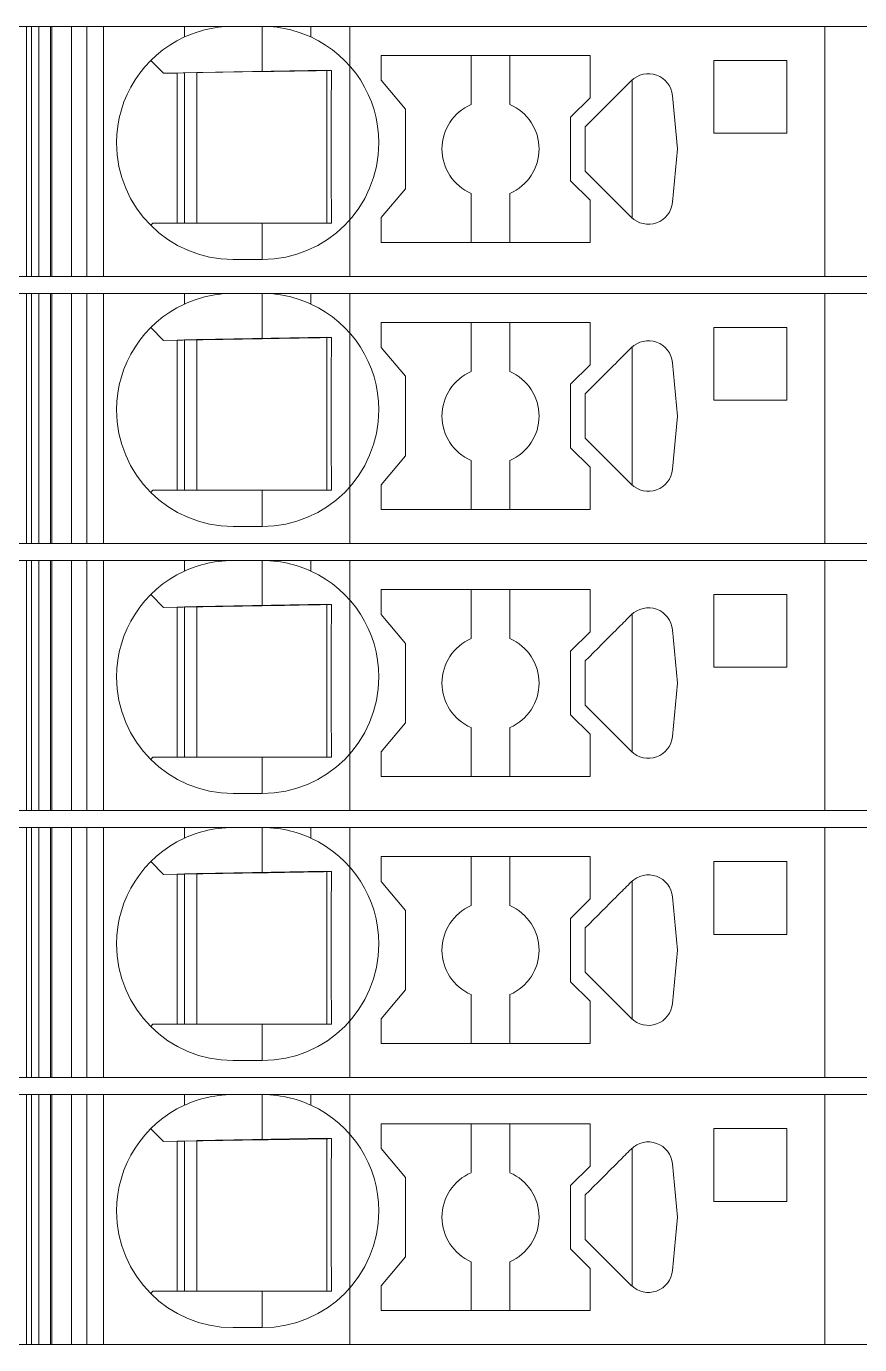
# Model space of a CAD drawing. Header units: millimetres. Extents: x 0 to 1680, y 0 to 1188.
# Drawn here: x 859.89 to 877.05, y 335.65 to 362.8 of the extents above; entities that cross this region are included whole.
import ezdxf
from ezdxf.enums import TextEntityAlignment as Align

# ---------------------------------------------------------------- set-up
doc = ezdxf.new("R2010")
doc.units = ezdxf.units.MM
for name, color, linetype, lineweight in [('EPLAN309', 5, 'Continuous', 5), ('EPLAN493', 5, 'Continuous', 5), ('MAIN-1', 7, 'Continuous', 5), ('MAIN-2', 7, 'Continuous', 5)]:
    doc.layers.add(name, color=color, linetype=linetype, lineweight=lineweight)
doc.styles.add('Tahoma', font='')
doc.styles.get('Tahoma').set_extended_font_data('Tahoma')

# ---------------------------------------------------------------- blocks, each defined once
blk = doc.blocks.new('EPLSYM_LibrarySPECIAL_Symbol12_Variant0_Placement8_1')
at = {"layer": 'EPLAN309', "lineweight": 13, "ltscale": 16}
blk.add_lwpolyline([(0, -5.15), (68.15, -5.15), (68.15, 0), (0, 0)], close=True, dxfattribs=at)
at = {"layer": 'EPLAN493', "color": 5, "style": 'Tahoma'}
blk.add_attdef('17_20450', text='', height=2.3478, dxfattribs=at).set_placement((0, -21.83478), align=Align.MIDDLE_RIGHT)
blk = doc.blocks.new('EPLSYM_LibrarySPECIAL_Symbol12_Variant0_Placement8_2')
at = {"layer": 'EPLAN309', "lineweight": 13, "ltscale": 16}
blk.add_lwpolyline([(0, -5.15), (68.15, -5.15), (68.15, 0), (0, 0)], close=True, dxfattribs=at)
at = {"layer": 'EPLAN493', "color": 5, "style": 'Tahoma'}
blk.add_attdef('17_20450', text='', height=2.3478, dxfattribs=at).set_placement((0, -21.83478), align=Align.MIDDLE_RIGHT)
blk = doc.blocks.new('EPLSYM_LibrarySPECIAL_Symbol12_Variant0_Placement8_3')
at = {"layer": 'EPLAN309', "lineweight": 13, "ltscale": 16}
blk.add_lwpolyline([(0, -5.15), (68.15, -5.15), (68.15, 0), (0, 0)], close=True, dxfattribs=at)
at = {"layer": 'EPLAN493', "color": 5, "style": 'Tahoma'}
blk.add_attdef('17_20450', text='', height=2.3478, dxfattribs=at).set_placement((0, -21.83478), align=Align.MIDDLE_RIGHT)
blk = doc.blocks.new('EPLSYM_LibrarySPECIAL_Symbol12_Variant0_Placement8_4')
at = {"layer": 'EPLAN309', "lineweight": 13, "ltscale": 16}
blk.add_lwpolyline([(0, -5.15), (68.15, -5.15), (68.15, 0), (0, 0)], close=True, dxfattribs=at)
at = {"layer": 'EPLAN493', "color": 5, "style": 'Tahoma'}
blk.add_attdef('17_20450', text='', height=2.3478, dxfattribs=at).set_placement((0, -21.83478), align=Align.MIDDLE_RIGHT)
blk = doc.blocks.new('EPLSYM_LibrarySPECIAL_Symbol12_Variant0_Placement8_5')
at = {"layer": 'EPLAN309', "lineweight": 13, "ltscale": 16}
blk.add_lwpolyline([(0, -5.15), (68.15, -5.15), (68.15, 0), (0, 0)], close=True, dxfattribs=at)
at = {"layer": 'EPLAN493', "color": 5, "style": 'Tahoma'}
blk.add_attdef('17_20450', text='', height=2.3478, dxfattribs=at).set_placement((0, -21.83478), align=Align.MIDDLE_RIGHT)

msp = doc.modelspace()

# ---------------------------------------------------------------- linework, layer by layer
at = {"layer": 'MAIN-1'}
for p, q in [((860.001, 362.8), (859.893, 362.8)), ((859.893, 357.65), (859.893, 362.8)), ((860.001, 362.8), (863.15, 362.8)), ((860.001, 357.65), (860.001, 362.8)), ((863.15, 362.8), (864.15, 362.8)), ((863.15, 362.8), (863.15, 362.582)), ((863.497, 362.709), (863.563, 362.727)), ((863.563, 362.727), (863.631, 362.743)), ((863.631, 362.743), (863.701, 362.758)), ((863.701, 362.758), (863.772, 362.77)), ((863.772, 362.77), (863.846, 362.781)), ((863.846, 362.781), (863.921, 362.789)), ((863.921, 362.789), (863.997, 362.795)), ((863.997, 362.795), (864.073, 362.799)), ((864.073, 362.799), (864.15, 362.8)), ((864.75, 362.8), (864.15, 362.8)), ((864.827, 362.799), (864.75, 362.8)), ((865.75, 362.8), (864.75, 362.8)), ((864.75, 361.868), (864.75, 362.8)), ((864.903, 362.795), (864.827, 362.799)), ((864.979, 362.789), (864.903, 362.795)), ((865.054, 362.781), (864.979, 362.789)), ((865.128, 362.77), (865.054, 362.781)), ((865.199, 362.758), (865.128, 362.77)), ((865.269, 362.743), (865.199, 362.758)), ((865.337, 362.727), (865.269, 362.743)), ((865.403, 362.709), (865.337, 362.727)), ((865.75, 362.8), (876.332, 362.8)), ((865.75, 362.8), (865.75, 362.582)), ((877.05, 362.8), (876.332, 362.8)), ((876.332, 357.65), (876.332, 362.8)), ((863.15, 362.582), (863.202, 362.605)), ((863.202, 362.605), (863.256, 362.627)), ((863.256, 362.627), (863.313, 362.649)), ((863.313, 362.649), (863.372, 362.67)), ((863.372, 362.67), (863.433, 362.69)), ((863.433, 362.69), (863.497, 362.709)), ((865.467, 362.69), (865.403, 362.709)), ((865.528, 362.67), (865.467, 362.69)), ((865.587, 362.649), (865.528, 362.67)), ((865.644, 362.627), (865.587, 362.649)), ((865.698, 362.605), (865.644, 362.627)), ((865.75, 362.582), (865.698, 362.605)), ((867.2, 362.2), (867.2, 361.689)), ((871.5, 362.2), (867.2, 362.2)), ((869.05, 362.2), (869.05, 361.192)), ((869.85, 361.192), (869.85, 362.2)), ((871.5, 361.329), (871.5, 362.2)), ((862.453, 362.097), (862.717, 361.833)), ((874.05, 362.1), (874.05, 360.6)), ((875.55, 362.1), (874.05, 362.1)), ((875.55, 360.6), (875.55, 362.1)), ((862.717, 361.833), (864.75, 361.868)), ((863, 358.75), (863, 361.838)), ((863.15, 361.84), (863.15, 358.75)), ((863.4, 358.75), (863.4, 361.845)), ((864.87, 361.87), (864.75, 361.868)), ((864.987, 361.872), (864.87, 361.87)), ((865.1, 361.874), (864.987, 361.872)), ((865.209, 361.876), (865.1, 361.874)), ((865.313, 361.878), (865.209, 361.876)), ((865.412, 361.879), (865.313, 361.878)), ((865.507, 361.881), (865.412, 361.879)), ((865.599, 361.883), (865.507, 361.881)), ((865.688, 361.884), (865.599, 361.883)), ((865.774, 361.886), (865.688, 361.884)), ((865.858, 361.887), (865.774, 361.886)), ((865.94, 361.888), (865.858, 361.887)), ((866.02, 361.89), (865.94, 361.888)), ((866.099, 361.891), (866.02, 361.89)), ((866.079, 358.75), (866.079, 361.891)), ((866.176, 361.892), (866.099, 361.891)), ((866.173, 361.603), (866.174, 361.677)), ((866.174, 361.677), (866.175, 361.75)), ((866.175, 361.75), (866.176, 361.822)), ((866.176, 361.822), (866.176, 361.892)), ((867.7, 361.093), (867.2, 361.689)), ((872.315, 361.647), (872.284, 361.616)), ((872.346, 361.679), (872.315, 361.647)), ((872.367, 361.698), (872.367, 358.852)), ((866.17, 361.288), (866.171, 361.37)), ((866.171, 361.37), (866.172, 361.449)), ((866.172, 361.449), (866.173, 361.527)), ((866.173, 361.527), (866.173, 361.603)), ((872.058, 361.39), (872.021, 361.353)), ((872.094, 361.426), (872.058, 361.39)), ((872.127, 361.459), (872.094, 361.426)), ((872.158, 361.491), (872.127, 361.459)), ((872.19, 361.522), (872.158, 361.491)), ((872.221, 361.553), (872.19, 361.522)), ((872.252, 361.585), (872.221, 361.553)), ((872.284, 361.616), (872.252, 361.585)), ((873.302, 360.275), (873.198, 361.372)), ((866.169, 361.117), (866.17, 361.204)), ((866.169, 361.026), (866.169, 361.117)), ((866.17, 361.204), (866.17, 361.288)), ((871.1, 360.929), (871.5, 361.329)), ((871.823, 361.156), (871.742, 361.074)), ((871.902, 361.234), (871.823, 361.156)), ((871.943, 361.275), (871.902, 361.234)), ((871.983, 361.315), (871.943, 361.275)), ((872.021, 361.353), (871.983, 361.315)), ((866.167, 360.731), (866.168, 360.834)), ((866.168, 360.932), (866.169, 361.026)), ((866.168, 360.834), (866.168, 360.932)), ((867.7, 359.457), (867.7, 361.093)), ((871.1, 360.929), (871.1, 359.621)), ((871.572, 360.904), (871.486, 360.818)), ((871.658, 360.99), (871.572, 360.904)), ((871.742, 361.074), (871.658, 360.99)), ((866.167, 360.624), (866.167, 360.731)), ((866.167, 360.513), (866.167, 360.624)), ((871.486, 360.818), (871.4, 360.732)), ((871.4, 360.602), (871.4, 360.732)), ((871.4, 360.471), (871.4, 360.602)), ((874.05, 360.6), (875.55, 360.6)), ((866.167, 360.4), (866.167, 360.513)), ((866.167, 360.279), (866.167, 360.4)), ((871.4, 360.34), (871.4, 360.471)), ((871.4, 360.21), (871.4, 360.34)), ((866.167, 360.161), (866.167, 360.279)), ((866.167, 360.047), (866.167, 360.161)), ((866.168, 359.938), (866.167, 360.047)), ((871.4, 360.079), (871.4, 360.21)), ((871.4, 359.948), (871.4, 360.079)), ((873.198, 359.178), (873.302, 360.275)), ((866.168, 359.834), (866.168, 359.938)), ((866.169, 359.734), (866.168, 359.834)), ((871.4, 359.818), (871.4, 359.948)), ((871.4, 359.818), (872.346, 358.871)), ((866.169, 359.639), (866.169, 359.734)), ((866.17, 359.548), (866.169, 359.639)), ((866.171, 359.459), (866.17, 359.548)), ((871.5, 359.221), (871.1, 359.621)), ((866.172, 359.373), (866.171, 359.459)), ((866.172, 359.29), (866.172, 359.373)), ((866.173, 359.208), (866.172, 359.29)), ((866.174, 359.129), (866.173, 359.208)), ((867.2, 358.861), (867.7, 359.457)), ((869.05, 358.35), (869.05, 359.358)), ((869.85, 358.35), (869.85, 359.358)), ((871.5, 358.35), (871.5, 359.221)), ((866.175, 359.05), (866.174, 359.129)), ((866.176, 358.974), (866.175, 359.05)), ((866.176, 358.898), (866.176, 358.974)), ((862.5, 358.75), (862.453, 358.703)), ((862.5, 358.75), (864.75, 358.75)), ((864.75, 358.75), (864.842, 358.75)), ((864.75, 358.75), (864.75, 358)), ((864.842, 358.75), (864.933, 358.75)), ((864.933, 358.75), (865.023, 358.75)), ((865.023, 358.75), (865.11, 358.75)), ((865.11, 358.75), (865.195, 358.75)), ((865.195, 358.75), (865.278, 358.75)), ((865.278, 358.75), (865.358, 358.75)), ((865.358, 358.75), (865.436, 358.75)), ((865.436, 358.75), (865.511, 358.75)), ((865.511, 358.75), (865.585, 358.75)), ((865.585, 358.75), (865.657, 358.75)), ((865.657, 358.75), (865.726, 358.75)), ((865.726, 358.75), (865.795, 358.75)), ((865.795, 358.75), (865.861, 358.75)), ((865.861, 358.75), (865.927, 358.75)), ((865.927, 358.75), (865.991, 358.75)), ((865.991, 358.75), (866.055, 358.75)), ((866.055, 358.75), (866.117, 358.75)), ((866.117, 358.75), (866.178, 358.75)), ((866.177, 358.824), (866.176, 358.898)), ((866.178, 358.75), (866.177, 358.824)), ((867.2, 358.861), (867.2, 358.35)), ((871.5, 358.35), (867.2, 358.35)), ((864.75, 358), (864.15, 358)), ((860.001, 357.65), (859.893, 357.65)), ((860.001, 357.65), (876.332, 357.65)), ((877.05, 357.65), (876.332, 357.65)), ((860.001, 357.3), (859.893, 357.3)), ((859.893, 352.15), (859.893, 357.3)), ((860.001, 357.3), (863.15, 357.3)), ((860.001, 352.15), (860.001, 357.3)), ((863.15, 357.3), (864.15, 357.3)), ((863.15, 357.3), (863.15, 357.082)), ((863.921, 357.289), (863.997, 357.295)), ((863.997, 357.295), (864.073, 357.299)), ((864.073, 357.299), (864.15, 357.3)), ((864.75, 357.3), (864.15, 357.3)), ((864.827, 357.299), (864.75, 357.3)), ((865.75, 357.3), (864.75, 357.3)), ((864.75, 356.368), (864.75, 357.3)), ((864.903, 357.295), (864.827, 357.299)), ((864.979, 357.289), (864.903, 357.295)), ((865.75, 357.3), (876.332, 357.3)), ((865.75, 357.3), (865.75, 357.082)), ((877.05, 357.3), (876.332, 357.3)), ((876.332, 352.15), (876.332, 357.3)), ((863.15, 357.082), (863.202, 357.105)), ((863.202, 357.105), (863.256, 357.127)), ((863.256, 357.127), (863.313, 357.149)), ((863.313, 357.149), (863.372, 357.17)), ((863.372, 357.17), (863.433, 357.19)), ((863.433, 357.19), (863.497, 357.209)), ((863.497, 357.209), (863.563, 357.227)), ((863.563, 357.227), (863.631, 357.243)), ((863.631, 357.243), (863.701, 357.258)), ((863.701, 357.258), (863.772, 357.27)), ((863.772, 357.27), (863.846, 357.281)), ((863.846, 357.281), (863.921, 357.289)), ((865.054, 357.281), (864.979, 357.289)), ((865.128, 357.27), (865.054, 357.281)), ((865.199, 357.258), (865.128, 357.27)), ((865.269, 357.243), (865.199, 357.258)), ((865.337, 357.227), (865.269, 357.243)), ((865.403, 357.209), (865.337, 357.227)), ((865.467, 357.19), (865.403, 357.209)), ((865.528, 357.17), (865.467, 357.19)), ((865.587, 357.149), (865.528, 357.17)), ((865.644, 357.127), (865.587, 357.149)), ((865.698, 357.105), (865.644, 357.127)), ((865.75, 357.082), (865.698, 357.105)), ((862.453, 356.597), (862.717, 356.333)), ((867.2, 356.7), (867.2, 356.189)), ((871.5, 356.7), (867.2, 356.7)), ((869.05, 356.7), (869.05, 355.692)), ((869.85, 355.692), (869.85, 356.7)), ((871.5, 355.829), (871.5, 356.7)), ((874.05, 356.6), (874.05, 355.1)), ((875.55, 356.6), (874.05, 356.6)), ((875.55, 355.1), (875.55, 356.6)), ((862.717, 356.333), (864.75, 356.368)), ((863, 353.25), (863, 356.338)), ((863.15, 356.34), (863.15, 353.25)), ((863.4, 353.25), (863.4, 356.345)), ((864.87, 356.37), (864.75, 356.368)), ((864.987, 356.372), (864.87, 356.37)), ((865.1, 356.374), (864.987, 356.372)), ((865.209, 356.376), (865.1, 356.374)), ((865.313, 356.378), (865.209, 356.376)), ((865.412, 356.379), (865.313, 356.378)), ((865.507, 356.381), (865.412, 356.379)), ((865.599, 356.383), (865.507, 356.381)), ((865.688, 356.384), (865.599, 356.383)), ((865.774, 356.386), (865.688, 356.384)), ((865.858, 356.387), (865.774, 356.386)), ((865.94, 356.388), (865.858, 356.387)), ((866.02, 356.39), (865.94, 356.388)), ((866.099, 356.391), (866.02, 356.39)), ((866.079, 353.25), (866.079, 356.391)), ((866.176, 356.392), (866.099, 356.391)), ((866.174, 356.177), (866.175, 356.25)), ((866.175, 356.25), (866.176, 356.322)), ((866.176, 356.322), (866.176, 356.392)), ((866.171, 355.87), (866.172, 355.949)), ((866.172, 355.949), (866.173, 356.027)), ((866.173, 356.103), (866.174, 356.177)), ((866.173, 356.027), (866.173, 356.103)), ((867.7, 355.593), (867.2, 356.189)), ((872.127, 355.959), (872.094, 355.926)), ((872.158, 355.991), (872.127, 355.959)), ((872.19, 356.022), (872.158, 355.991)), ((872.221, 356.053), (872.19, 356.022)), ((872.252, 356.085), (872.221, 356.053)), ((872.284, 356.116), (872.252, 356.085)), ((872.315, 356.147), (872.284, 356.116)), ((872.346, 356.179), (872.315, 356.147)), ((872.367, 356.198), (872.367, 353.352)), ((866.169, 355.617), (866.17, 355.704)), ((866.17, 355.788), (866.171, 355.87)), ((866.17, 355.704), (866.17, 355.788)), ((871.1, 355.429), (871.5, 355.829)), ((871.902, 355.734), (871.823, 355.656)), ((871.943, 355.775), (871.902, 355.734)), ((871.983, 355.815), (871.943, 355.775)), ((872.021, 355.853), (871.983, 355.815)), ((872.058, 355.89), (872.021, 355.853)), ((872.094, 355.926), (872.058, 355.89)), ((873.302, 354.775), (873.198, 355.872)), ((866.168, 355.432), (866.169, 355.526)), ((866.168, 355.334), (866.168, 355.432)), ((866.169, 355.526), (866.169, 355.617)), ((867.7, 353.957), (867.7, 355.593)), ((871.1, 355.429), (871.1, 354.121)), ((871.572, 355.404), (871.486, 355.318)), ((871.658, 355.49), (871.572, 355.404)), ((871.742, 355.574), (871.658, 355.49)), ((871.823, 355.656), (871.742, 355.574)), ((866.167, 355.231), (866.168, 355.334)), ((866.167, 355.124), (866.167, 355.231)), ((866.167, 355.013), (866.167, 355.124)), ((871.486, 355.318), (871.4, 355.232)), ((871.4, 355.102), (871.4, 355.232)), ((866.167, 354.9), (866.167, 355.013)), ((866.167, 354.779), (866.167, 354.9)), ((871.4, 354.971), (871.4, 355.102)), ((871.4, 354.84), (871.4, 354.971)), ((874.05, 355.1), (875.55, 355.1)), ((866.167, 354.661), (866.167, 354.779)), ((866.167, 354.547), (866.167, 354.661)), ((871.4, 354.71), (871.4, 354.84)), ((871.4, 354.579), (871.4, 354.71)), ((871.4, 354.448), (871.4, 354.579)), ((873.198, 353.678), (873.302, 354.775)), ((866.168, 354.438), (866.167, 354.547)), ((866.168, 354.334), (866.168, 354.438)), ((866.169, 354.234), (866.168, 354.334)), ((871.4, 354.318), (871.4, 354.448)), ((871.4, 354.318), (872.346, 353.371)), ((866.169, 354.139), (866.169, 354.234)), ((866.17, 354.048), (866.169, 354.139)), ((866.171, 353.959), (866.17, 354.048)), ((871.5, 353.721), (871.1, 354.121)), ((866.172, 353.873), (866.171, 353.959)), ((866.172, 353.79), (866.172, 353.873)), ((866.173, 353.708), (866.172, 353.79)), ((867.2, 353.361), (867.7, 353.957)), ((869.05, 352.85), (869.05, 353.858)), ((869.85, 352.85), (869.85, 353.858)), ((866.174, 353.629), (866.173, 353.708)), ((866.175, 353.55), (866.174, 353.629)), ((866.176, 353.474), (866.175, 353.55)), ((871.5, 352.85), (871.5, 353.721)), ((862.5, 353.25), (862.453, 353.203)), ((862.5, 353.25), (864.75, 353.25)), ((864.75, 353.25), (864.842, 353.25)), ((864.75, 353.25), (864.75, 352.5)), ((864.842, 353.25), (864.933, 353.25)), ((864.933, 353.25), (865.023, 353.25)), ((865.023, 353.25), (865.11, 353.25)), ((865.11, 353.25), (865.195, 353.25)), ((865.195, 353.25), (865.278, 353.25)), ((865.278, 353.25), (865.358, 353.25)), ((865.358, 353.25), (865.436, 353.25)), ((865.436, 353.25), (865.511, 353.25)), ((865.511, 353.25), (865.585, 353.25)), ((865.585, 353.25), (865.657, 353.25)), ((865.657, 353.25), (865.726, 353.25)), ((865.726, 353.25), (865.795, 353.25)), ((865.795, 353.25), (865.861, 353.25)), ((865.861, 353.25), (865.927, 353.25)), ((865.927, 353.25), (865.991, 353.25)), ((865.991, 353.25), (866.055, 353.25)), ((866.055, 353.25), (866.117, 353.25)), ((866.117, 353.25), (866.178, 353.25)), ((866.176, 353.398), (866.176, 353.474)), ((866.177, 353.324), (866.176, 353.398)), ((866.178, 353.25), (866.177, 353.324)), ((867.2, 353.361), (867.2, 352.85)), ((871.5, 352.85), (867.2, 352.85)), ((864.75, 352.5), (864.15, 352.5)), ((860.001, 352.15), (859.893, 352.15)), ((860.001, 352.15), (876.332, 352.15)), ((877.05, 352.15), (876.332, 352.15)), ((860.001, 351.8), (859.893, 351.8)), ((859.893, 346.65), (859.893, 351.8)), ((860.001, 351.8), (863.15, 351.8)), ((860.001, 346.65), (860.001, 351.8)), ((863.15, 351.8), (864.15, 351.8)), ((863.15, 351.8), (863.15, 351.582)), ((863.15, 351.582), (863.202, 351.605)), ((863.202, 351.605), (863.256, 351.627)), ((863.256, 351.627), (863.313, 351.649)), ((863.313, 351.649), (863.372, 351.67)), ((863.372, 351.67), (863.433, 351.69)), ((863.433, 351.69), (863.497, 351.709)), ((863.497, 351.709), (863.563, 351.727)), ((863.563, 351.727), (863.631, 351.743)), ((863.631, 351.743), (863.701, 351.758)), ((863.701, 351.758), (863.772, 351.77)), ((863.772, 351.77), (863.846, 351.781)), ((863.846, 351.781), (863.921, 351.789)), ((863.921, 351.789), (863.997, 351.795)), ((863.997, 351.795), (864.073, 351.799)), ((864.073, 351.799), (864.15, 351.8)), ((864.75, 351.8), (864.15, 351.8)), ((864.827, 351.799), (864.75, 351.8)), ((865.75, 351.8), (864.75, 351.8)), ((864.75, 350.868), (864.75, 351.8)), ((864.903, 351.795), (864.827, 351.799)), ((864.979, 351.789), (864.903, 351.795)), ((865.054, 351.781), (864.979, 351.789)), ((865.128, 351.77), (865.054, 351.781)), ((865.199, 351.758), (865.128, 351.77)), ((865.269, 351.743), (865.199, 351.758)), ((865.337, 351.727), (865.269, 351.743)), ((865.403, 351.709), (865.337, 351.727)), ((865.467, 351.69), (865.403, 351.709)), ((865.528, 351.67), (865.467, 351.69)), ((865.587, 351.649), (865.528, 351.67)), ((865.644, 351.627), (865.587, 351.649)), ((865.698, 351.605), (865.644, 351.627)), ((865.75, 351.582), (865.698, 351.605)), ((865.75, 351.8), (876.332, 351.8)), ((865.75, 351.8), (865.75, 351.582)), ((877.05, 351.8), (876.332, 351.8)), ((876.332, 346.65), (876.332, 351.8)), ((862.453, 351.097), (862.717, 350.833)), ((867.2, 351.2), (867.2, 350.689)), ((871.5, 351.2), (867.2, 351.2)), ((869.05, 351.2), (869.05, 350.192)), ((869.85, 350.192), (869.85, 351.2)), ((871.5, 350.329), (871.5, 351.2)), ((874.05, 351.1), (874.05, 349.6)), ((875.55, 351.1), (874.05, 351.1)), ((875.55, 349.6), (875.55, 351.1)), ((862.717, 350.833), (864.75, 350.868)), ((863, 347.75), (863, 350.838)), ((863.15, 350.84), (863.15, 347.75)), ((863.4, 347.75), (863.4, 350.845)), ((864.87, 350.87), (864.75, 350.868)), ((864.987, 350.872), (864.87, 350.87)), ((865.1, 350.874), (864.987, 350.872)), ((865.209, 350.876), (865.1, 350.874)), ((865.313, 350.878), (865.209, 350.876)), ((865.412, 350.879), (865.313, 350.878)), ((865.507, 350.881), (865.412, 350.879)), ((865.599, 350.883), (865.507, 350.881)), ((865.688, 350.884), (865.599, 350.883)), ((865.774, 350.886), (865.688, 350.884)), ((865.858, 350.887), (865.774, 350.886)), ((865.94, 350.888), (865.858, 350.887)), ((866.02, 350.89), (865.94, 350.888)), ((866.099, 350.891), (866.02, 350.89)), ((866.079, 347.75), (866.079, 350.891)), ((866.176, 350.892), (866.099, 350.891)), ((866.175, 350.75), (866.176, 350.822)), ((866.176, 350.822), (866.176, 350.892)), ((866.172, 350.449), (866.173, 350.527)), ((866.173, 350.603), (866.174, 350.677)), ((866.173, 350.527), (866.173, 350.603)), ((866.174, 350.677), (866.175, 350.75)), ((867.7, 350.093), (867.2, 350.689)), ((872.19, 350.522), (872.158, 350.491)), ((872.221, 350.553), (872.19, 350.522)), ((872.252, 350.585), (872.221, 350.553)), ((872.284, 350.616), (872.252, 350.585)), ((872.315, 350.647), (872.284, 350.616)), ((872.346, 350.679), (872.315, 350.647)), ((872.367, 350.698), (872.367, 347.852)), ((866.17, 350.288), (866.171, 350.37)), ((866.17, 350.204), (866.17, 350.288)), ((866.171, 350.37), (866.172, 350.449)), ((871.1, 349.929), (871.5, 350.329)), ((871.943, 350.275), (871.902, 350.234)), ((871.983, 350.315), (871.943, 350.275)), ((872.021, 350.353), (871.983, 350.315)), ((872.058, 350.39), (872.021, 350.353)), ((872.094, 350.426), (872.058, 350.39)), ((872.127, 350.459), (872.094, 350.426)), ((872.158, 350.491), (872.127, 350.459)), ((873.302, 349.275), (873.198, 350.372)), ((866.168, 349.932), (866.169, 350.026)), ((866.169, 350.117), (866.17, 350.204)), ((866.169, 350.026), (866.169, 350.117)), ((867.7, 348.457), (867.7, 350.093)), ((871.658, 349.99), (871.572, 349.904)), ((871.742, 350.074), (871.658, 349.99)), ((871.823, 350.156), (871.742, 350.074)), ((871.902, 350.234), (871.823, 350.156)), ((866.167, 349.731), (866.168, 349.834)), ((866.167, 349.624), (866.167, 349.731)), ((866.168, 349.834), (866.168, 349.932)), ((871.1, 349.929), (871.1, 348.621)), ((871.486, 349.818), (871.4, 349.732)), ((871.4, 349.602), (871.4, 349.732)), ((871.572, 349.904), (871.486, 349.818)), ((866.167, 349.513), (866.167, 349.624)), ((866.167, 349.4), (866.167, 349.513)), ((871.4, 349.471), (871.4, 349.602)), ((871.4, 349.34), (871.4, 349.471)), ((874.05, 349.6), (875.55, 349.6)), ((866.167, 349.279), (866.167, 349.4)), ((866.167, 349.161), (866.167, 349.279)), ((866.167, 349.047), (866.167, 349.161)), ((871.4, 349.21), (871.4, 349.34)), ((871.4, 349.079), (871.4, 349.21)), ((873.198, 348.178), (873.302, 349.275)), ((866.168, 348.938), (866.167, 349.047)), ((866.168, 348.834), (866.168, 348.938)), ((871.4, 348.948), (871.4, 349.079)), ((871.4, 348.818), (871.4, 348.948)), ((866.169, 348.734), (866.168, 348.834)), ((866.169, 348.639), (866.169, 348.734)), ((866.17, 348.548), (866.169, 348.639)), ((871.5, 348.221), (871.1, 348.621)), ((871.4, 348.818), (872.346, 347.871)), ((866.171, 348.459), (866.17, 348.548)), ((866.172, 348.373), (866.171, 348.459)), ((866.172, 348.29), (866.172, 348.373)), ((867.2, 347.861), (867.7, 348.457)), ((869.05, 347.35), (869.05, 348.358)), ((869.85, 347.35), (869.85, 348.358)), ((866.173, 348.208), (866.172, 348.29)), ((866.174, 348.129), (866.173, 348.208)), ((866.175, 348.05), (866.174, 348.129)), ((871.5, 347.35), (871.5, 348.221)), ((866.176, 347.974), (866.175, 348.05)), ((866.176, 347.898), (866.176, 347.974)), ((866.177, 347.824), (866.176, 347.898)), ((866.178, 347.75), (866.177, 347.824)), ((867.2, 347.861), (867.2, 347.35)), ((862.5, 347.75), (862.453, 347.703)), ((862.5, 347.75), (864.75, 347.75)), ((864.75, 347.75), (864.842, 347.75)), ((864.75, 347.75), (864.75, 347)), ((864.842, 347.75), (864.933, 347.75)), ((864.933, 347.75), (865.023, 347.75)), ((865.023, 347.75), (865.11, 347.75)), ((865.11, 347.75), (865.195, 347.75)), ((865.195, 347.75), (865.278, 347.75)), ((865.278, 347.75), (865.358, 347.75)), ((865.358, 347.75), (865.436, 347.75)), ((865.436, 347.75), (865.511, 347.75)), ((865.511, 347.75), (865.585, 347.75)), ((865.585, 347.75), (865.657, 347.75)), ((865.657, 347.75), (865.726, 347.75)), ((865.726, 347.75), (865.795, 347.75)), ((865.795, 347.75), (865.861, 347.75)), ((865.861, 347.75), (865.927, 347.75)), ((865.927, 347.75), (865.991, 347.75)), ((865.991, 347.75), (866.055, 347.75)), ((866.055, 347.75), (866.117, 347.75)), ((866.117, 347.75), (866.178, 347.75)), ((871.5, 347.35), (867.2, 347.35)), ((864.75, 347), (864.15, 347)), ((860.001, 346.65), (859.893, 346.65)), ((860.001, 346.65), (876.332, 346.65)), ((877.05, 346.65), (876.332, 346.65)), ((860.001, 346.3), (859.893, 346.3)), ((859.893, 341.15), (859.893, 346.3)), ((860.001, 346.3), (863.15, 346.3)), ((860.001, 341.15), (860.001, 346.3)), ((863.15, 346.3), (864.15, 346.3)), ((863.15, 346.3), (863.15, 346.082)), ((863.313, 346.149), (863.372, 346.17)), ((863.372, 346.17), (863.433, 346.19)), ((863.433, 346.19), (863.497, 346.209)), ((863.497, 346.209), (863.563, 346.227)), ((863.563, 346.227), (863.631, 346.243)), ((863.631, 346.243), (863.701, 346.258)), ((863.701, 346.258), (863.772, 346.27)), ((863.772, 346.27), (863.846, 346.281)), ((863.846, 346.281), (863.921, 346.289)), ((863.921, 346.289), (863.997, 346.295)), ((863.997, 346.295), (864.073, 346.299)), ((864.073, 346.299), (864.15, 346.3)), ((864.75, 346.3), (864.15, 346.3)), ((864.827, 346.299), (864.75, 346.3)), ((865.75, 346.3), (864.75, 346.3)), ((864.75, 345.368), (864.75, 346.3)), ((864.903, 346.295), (864.827, 346.299)), ((864.979, 346.289), (864.903, 346.295)), ((865.054, 346.281), (864.979, 346.289)), ((865.128, 346.27), (865.054, 346.281)), ((865.199, 346.258), (865.128, 346.27)), ((865.269, 346.243), (865.199, 346.258)), ((865.337, 346.227), (865.269, 346.243)), ((865.403, 346.209), (865.337, 346.227)), ((865.467, 346.19), (865.403, 346.209)), ((865.528, 346.17), (865.467, 346.19)), ((865.587, 346.149), (865.528, 346.17)), ((865.75, 346.3), (876.332, 346.3)), ((865.75, 346.3), (865.75, 346.082)), ((877.05, 346.3), (876.332, 346.3)), ((876.332, 341.15), (876.332, 346.3)), ((863.15, 346.082), (863.202, 346.105)), ((863.202, 346.105), (863.256, 346.127)), ((863.256, 346.127), (863.313, 346.149)), ((865.644, 346.127), (865.587, 346.149)), ((865.698, 346.105), (865.644, 346.127)), ((865.75, 346.082), (865.698, 346.105)), ((867.2, 345.7), (867.2, 345.189)), ((871.5, 345.7), (867.2, 345.7)), ((869.05, 345.7), (869.05, 344.692)), ((869.85, 344.692), (869.85, 345.7)), ((871.5, 344.829), (871.5, 345.7)), ((862.453, 345.597), (862.717, 345.333)), ((862.717, 345.333), (864.75, 345.368)), ((864.87, 345.37), (864.75, 345.368)), ((864.987, 345.372), (864.87, 345.37)), ((865.1, 345.374), (864.987, 345.372)), ((865.209, 345.376), (865.1, 345.374)), ((865.313, 345.378), (865.209, 345.376)), ((865.412, 345.379), (865.313, 345.378)), ((865.507, 345.381), (865.412, 345.379)), ((865.599, 345.383), (865.507, 345.381)), ((865.688, 345.384), (865.599, 345.383)), ((865.774, 345.386), (865.688, 345.384)), ((865.858, 345.387), (865.774, 345.386)), ((865.94, 345.388), (865.858, 345.387)), ((866.02, 345.39), (865.94, 345.388)), ((866.099, 345.391), (866.02, 345.39)), ((866.079, 342.25), (866.079, 345.391)), ((866.176, 345.392), (866.099, 345.391)), ((866.176, 345.322), (866.176, 345.392)), ((874.05, 345.6), (874.05, 344.1)), ((875.55, 345.6), (874.05, 345.6)), ((875.55, 344.1), (875.55, 345.6)), ((863, 342.25), (863, 345.338)), ((863.15, 345.34), (863.15, 342.25)), ((863.4, 342.25), (863.4, 345.345)), ((866.173, 345.103), (866.174, 345.177)), ((866.173, 345.027), (866.173, 345.103)), ((866.174, 345.177), (866.175, 345.25)), ((866.175, 345.25), (866.176, 345.322)), ((867.7, 344.593), (867.2, 345.189)), ((872.252, 345.085), (872.221, 345.053)), ((872.284, 345.116), (872.252, 345.085)), ((872.315, 345.147), (872.284, 345.116)), ((872.346, 345.179), (872.315, 345.147)), ((872.367, 345.198), (872.367, 342.352)), ((866.17, 344.788), (866.171, 344.87)), ((866.171, 344.87), (866.172, 344.949)), ((866.172, 344.949), (866.173, 345.027)), ((871.1, 344.429), (871.5, 344.829)), ((871.983, 344.815), (871.943, 344.775)), ((872.021, 344.853), (871.983, 344.815)), ((872.058, 344.89), (872.021, 344.853)), ((872.094, 344.926), (872.058, 344.89)), ((872.127, 344.959), (872.094, 344.926)), ((872.158, 344.991), (872.127, 344.959)), ((872.19, 345.022), (872.158, 344.991)), ((872.221, 345.053), (872.19, 345.022)), ((873.302, 343.775), (873.198, 344.872)), ((866.169, 344.617), (866.17, 344.704)), ((866.169, 344.526), (866.169, 344.617)), ((866.17, 344.704), (866.17, 344.788)), ((867.7, 342.957), (867.7, 344.593)), ((871.742, 344.574), (871.658, 344.49)), ((871.823, 344.656), (871.742, 344.574)), ((871.902, 344.734), (871.823, 344.656)), ((871.943, 344.775), (871.902, 344.734)), ((866.167, 344.231), (866.168, 344.334)), ((866.168, 344.432), (866.169, 344.526)), ((866.168, 344.334), (866.168, 344.432)), ((871.1, 344.429), (871.1, 343.121)), ((871.486, 344.318), (871.4, 344.232)), ((871.572, 344.404), (871.486, 344.318)), ((871.658, 344.49), (871.572, 344.404)), ((866.167, 344.124), (866.167, 344.231)), ((866.167, 344.013), (866.167, 344.124)), ((866.167, 343.9), (866.167, 344.013)), ((871.4, 344.102), (871.4, 344.232)), ((871.4, 343.971), (871.4, 344.102)), ((874.05, 344.1), (875.55, 344.1)), ((866.167, 343.779), (866.167, 343.9)), ((866.167, 343.661), (866.167, 343.779)), ((871.4, 343.84), (871.4, 343.971)), ((871.4, 343.71), (871.4, 343.84)), ((873.198, 342.678), (873.302, 343.775)), ((866.167, 343.547), (866.167, 343.661)), ((866.168, 343.438), (866.167, 343.547)), ((871.4, 343.579), (871.4, 343.71)), ((871.4, 343.448), (871.4, 343.579)), ((871.4, 343.318), (871.4, 343.448)), ((866.168, 343.334), (866.168, 343.438)), ((866.169, 343.234), (866.168, 343.334)), ((866.169, 343.139), (866.169, 343.234)), ((871.4, 343.318), (872.346, 342.371)), ((866.17, 343.048), (866.169, 343.139)), ((866.171, 342.959), (866.17, 343.048)), ((866.172, 342.873), (866.171, 342.959)), ((867.2, 342.361), (867.7, 342.957)), ((871.5, 342.721), (871.1, 343.121)), ((866.172, 342.79), (866.172, 342.873)), ((866.173, 342.708), (866.172, 342.79)), ((866.174, 342.629), (866.173, 342.708)), ((869.05, 341.85), (869.05, 342.858)), ((869.85, 341.85), (869.85, 342.858)), ((871.5, 341.85), (871.5, 342.721)), ((866.175, 342.55), (866.174, 342.629)), ((866.176, 342.474), (866.175, 342.55)), ((866.176, 342.398), (866.176, 342.474)), ((866.177, 342.324), (866.176, 342.398)), ((862.5, 342.25), (862.453, 342.203)), ((862.5, 342.25), (864.75, 342.25)), ((864.75, 342.25), (864.842, 342.25)), ((864.75, 342.25), (864.75, 341.5)), ((864.842, 342.25), (864.933, 342.25)), ((864.933, 342.25), (865.023, 342.25)), ((865.023, 342.25), (865.11, 342.25)), ((865.11, 342.25), (865.195, 342.25)), ((865.195, 342.25), (865.278, 342.25)), ((865.278, 342.25), (865.358, 342.25)), ((865.358, 342.25), (865.436, 342.25)), ((865.436, 342.25), (865.511, 342.25)), ((865.511, 342.25), (865.585, 342.25)), ((865.585, 342.25), (865.657, 342.25)), ((865.657, 342.25), (865.726, 342.25)), ((865.726, 342.25), (865.795, 342.25)), ((865.795, 342.25), (865.861, 342.25)), ((865.861, 342.25), (865.927, 342.25)), ((865.927, 342.25), (865.991, 342.25)), ((865.991, 342.25), (866.055, 342.25)), ((866.055, 342.25), (866.117, 342.25)), ((866.117, 342.25), (866.178, 342.25)), ((866.178, 342.25), (866.177, 342.324)), ((867.2, 342.361), (867.2, 341.85)), ((871.5, 341.85), (867.2, 341.85)), ((864.75, 341.5), (864.15, 341.5)), ((860.001, 341.15), (859.893, 341.15)), ((860.001, 341.15), (876.332, 341.15)), ((877.05, 341.15), (876.332, 341.15)), ((860.001, 340.8), (859.893, 340.8)), ((859.893, 335.65), (859.893, 340.8)), ((860.001, 340.8), (863.15, 340.8)), ((860.001, 335.65), (860.001, 340.8)), ((863.15, 340.8), (864.15, 340.8)), ((863.15, 340.8), (863.15, 340.582)), ((863.563, 340.727), (863.631, 340.743)), ((863.631, 340.743), (863.701, 340.758)), ((863.701, 340.758), (863.772, 340.77)), ((863.772, 340.77), (863.846, 340.781)), ((863.846, 340.781), (863.921, 340.789)), ((863.921, 340.789), (863.997, 340.795)), ((863.997, 340.795), (864.073, 340.799)), ((864.073, 340.799), (864.15, 340.8)), ((864.75, 340.8), (864.15, 340.8)), ((864.827, 340.799), (864.75, 340.8)), ((865.75, 340.8), (864.75, 340.8)), ((864.75, 339.868), (864.75, 340.8)), ((864.903, 340.795), (864.827, 340.799)), ((864.979, 340.789), (864.903, 340.795)), ((865.054, 340.781), (864.979, 340.789)), ((865.128, 340.77), (865.054, 340.781)), ((865.199, 340.758), (865.128, 340.77)), ((865.269, 340.743), (865.199, 340.758)), ((865.337, 340.727), (865.269, 340.743)), ((865.75, 340.8), (876.332, 340.8)), ((865.75, 340.8), (865.75, 340.582)), ((877.05, 340.8), (876.332, 340.8)), ((876.332, 335.65), (876.332, 340.8)), ((863.15, 340.582), (863.202, 340.605)), ((863.202, 340.605), (863.256, 340.627)), ((863.256, 340.627), (863.313, 340.649)), ((863.313, 340.649), (863.372, 340.67)), ((863.372, 340.67), (863.433, 340.69)), ((863.433, 340.69), (863.497, 340.709)), ((863.497, 340.709), (863.563, 340.727)), ((865.403, 340.709), (865.337, 340.727)), ((865.467, 340.69), (865.403, 340.709)), ((865.528, 340.67), (865.467, 340.69)), ((865.587, 340.649), (865.528, 340.67)), ((865.644, 340.627), (865.587, 340.649)), ((865.698, 340.605), (865.644, 340.627)), ((865.75, 340.582), (865.698, 340.605)), ((867.2, 340.2), (867.2, 339.689)), ((871.5, 340.2), (867.2, 340.2)), ((869.05, 340.2), (869.05, 339.192)), ((869.85, 339.192), (869.85, 340.2)), ((871.5, 339.329), (871.5, 340.2)), ((862.453, 340.097), (862.717, 339.833)), ((874.05, 340.1), (874.05, 338.6)), ((875.55, 340.1), (874.05, 340.1)), ((875.55, 338.6), (875.55, 340.1)), ((862.717, 339.833), (864.75, 339.868)), ((863, 336.75), (863, 339.838)), ((863.15, 339.84), (863.15, 336.75)), ((863.4, 336.75), (863.4, 339.845)), ((864.87, 339.87), (864.75, 339.868)), ((864.987, 339.872), (864.87, 339.87)), ((865.1, 339.874), (864.987, 339.872)), ((865.209, 339.876), (865.1, 339.874)), ((865.313, 339.878), (865.209, 339.876)), ((865.412, 339.879), (865.313, 339.878)), ((865.507, 339.881), (865.412, 339.879)), ((865.599, 339.883), (865.507, 339.881)), ((865.688, 339.884), (865.599, 339.883)), ((865.774, 339.886), (865.688, 339.884)), ((865.858, 339.887), (865.774, 339.886)), ((865.94, 339.888), (865.858, 339.887)), ((866.02, 339.89), (865.94, 339.888)), ((866.099, 339.891), (866.02, 339.89)), ((866.079, 336.75), (866.079, 339.891)), ((866.176, 339.892), (866.099, 339.891)), ((866.173, 339.603), (866.174, 339.677)), ((866.174, 339.677), (866.175, 339.75)), ((866.175, 339.75), (866.176, 339.822)), ((866.176, 339.822), (866.176, 339.892)), ((867.7, 339.093), (867.2, 339.689)), ((872.315, 339.647), (872.284, 339.616)), ((872.346, 339.679), (872.315, 339.647)), ((872.367, 339.698), (872.367, 336.852)), ((866.171, 339.37), (866.172, 339.449)), ((866.172, 339.449), (866.173, 339.527)), ((866.173, 339.527), (866.173, 339.603)), ((872.058, 339.39), (872.021, 339.353)), ((872.094, 339.426), (872.058, 339.39)), ((872.127, 339.459), (872.094, 339.426)), ((872.158, 339.491), (872.127, 339.459)), ((872.19, 339.522), (872.158, 339.491)), ((872.221, 339.553), (872.19, 339.522)), ((872.252, 339.585), (872.221, 339.553)), ((872.284, 339.616), (872.252, 339.585)), ((866.169, 339.117), (866.17, 339.204)), ((866.169, 339.026), (866.169, 339.117)), ((866.17, 339.288), (866.171, 339.37)), ((866.17, 339.204), (866.17, 339.288)), ((871.1, 338.929), (871.5, 339.329)), ((871.823, 339.156), (871.742, 339.074)), ((871.902, 339.234), (871.823, 339.156)), ((871.943, 339.275), (871.902, 339.234)), ((871.983, 339.315), (871.943, 339.275)), ((872.021, 339.353), (871.983, 339.315)), ((873.302, 338.275), (873.198, 339.372)), ((866.167, 338.731), (866.168, 338.834)), ((866.168, 338.932), (866.169, 339.026)), ((866.168, 338.834), (866.168, 338.932)), ((867.7, 337.457), (867.7, 339.093)), ((871.1, 338.929), (871.1, 337.621)), ((871.572, 338.904), (871.486, 338.818)), ((871.658, 338.99), (871.572, 338.904)), ((871.742, 339.074), (871.658, 338.99)), ((866.167, 338.624), (866.167, 338.731)), ((866.167, 338.513), (866.167, 338.624)), ((871.486, 338.818), (871.4, 338.732)), ((871.4, 338.602), (871.4, 338.732)), ((871.4, 338.471), (871.4, 338.602)), ((874.05, 338.6), (875.55, 338.6)), ((866.167, 338.4), (866.167, 338.513)), ((866.167, 338.279), (866.167, 338.4)), ((871.4, 338.34), (871.4, 338.471)), ((871.4, 338.21), (871.4, 338.34)), ((866.167, 338.161), (866.167, 338.279)), ((866.167, 338.047), (866.167, 338.161)), ((866.168, 337.938), (866.167, 338.047)), ((871.4, 338.079), (871.4, 338.21)), ((871.4, 337.948), (871.4, 338.079)), ((873.198, 337.178), (873.302, 338.275)), ((866.168, 337.834), (866.168, 337.938)), ((866.169, 337.734), (866.168, 337.834)), ((871.4, 337.818), (871.4, 337.948)), ((871.4, 337.818), (872.346, 336.871)), ((866.169, 337.639), (866.169, 337.734)), ((866.17, 337.548), (866.169, 337.639)), ((866.171, 337.459), (866.17, 337.548)), ((871.5, 337.221), (871.1, 337.621)), ((866.172, 337.373), (866.171, 337.459)), ((866.172, 337.29), (866.172, 337.373)), ((866.173, 337.208), (866.172, 337.29)), ((866.174, 337.129), (866.173, 337.208)), ((867.2, 336.861), (867.7, 337.457)), ((869.05, 336.35), (869.05, 337.358)), ((869.85, 336.35), (869.85, 337.358)), ((871.5, 336.35), (871.5, 337.221)), ((866.175, 337.05), (866.174, 337.129)), ((866.176, 336.974), (866.175, 337.05)), ((866.176, 336.898), (866.176, 336.974)), ((862.5, 336.75), (862.453, 336.703)), ((862.5, 336.75), (864.75, 336.75)), ((864.75, 336.75), (864.842, 336.75)), ((864.75, 336.75), (864.75, 336)), ((864.842, 336.75), (864.933, 336.75)), ((864.933, 336.75), (865.023, 336.75)), ((865.023, 336.75), (865.11, 336.75)), ((865.11, 336.75), (865.195, 336.75)), ((865.195, 336.75), (865.278, 336.75)), ((865.278, 336.75), (865.358, 336.75)), ((865.358, 336.75), (865.436, 336.75)), ((865.436, 336.75), (865.511, 336.75)), ((865.511, 336.75), (865.585, 336.75)), ((865.585, 336.75), (865.657, 336.75)), ((865.657, 336.75), (865.726, 336.75)), ((865.726, 336.75), (865.795, 336.75)), ((865.795, 336.75), (865.861, 336.75)), ((865.861, 336.75), (865.927, 336.75)), ((865.927, 336.75), (865.991, 336.75)), ((865.991, 336.75), (866.055, 336.75)), ((866.055, 336.75), (866.117, 336.75)), ((866.117, 336.75), (866.178, 336.75)), ((866.177, 336.824), (866.176, 336.898)), ((866.178, 336.75), (866.177, 336.824)), ((867.2, 336.861), (867.2, 336.35)), ((871.5, 336.35), (867.2, 336.35)), ((864.75, 336), (864.15, 336)), ((860.001, 335.65), (859.893, 335.65)), ((860.001, 335.65), (876.332, 335.65)), ((877.05, 335.65), (876.332, 335.65))]:
    msp.add_line(p, q, dxfattribs=at)
for centre, radius, start, end in [((864.15, 360.4), 2.4, 114.6244, 180), ((864.75, 360.4), 2.4, 0, 65.3756), ((872.7, 361.325), 0.5, 5.4404, 135), ((869.45, 360.275), 1, 113.5782, 180), ((869.45, 360.275), 1, 0, 66.4218), ((864.15, 360.4), 2.4, 180, 270), ((864.75, 360.4), 2.4, 270, 0), ((869.45, 360.275), 1, 180, 246.4218), ((869.45, 360.275), 1, 293.5782, 0), ((872.7, 359.225), 0.5, 225, 354.5596), ((864.15, 354.9), 2.4, 114.6244, 180), ((864.75, 354.9), 2.4, 0, 65.3756), ((872.7, 355.825), 0.5, 5.4404, 135), ((869.45, 354.775), 1, 113.5782, 180), ((869.45, 354.775), 1, 0, 66.4218), ((864.15, 354.9), 2.4, 180, 270), ((864.75, 354.9), 2.4, 270, 0), ((869.45, 354.775), 1, 180, 246.4218), ((869.45, 354.775), 1, 293.5782, 0), ((872.7, 353.725), 0.5, 225, 354.5596), ((864.15, 349.4), 2.4, 114.6244, 180), ((864.75, 349.4), 2.4, 0, 65.3756), ((872.7, 350.325), 0.5, 5.4404, 135), ((869.45, 349.275), 1, 113.5782, 180), ((869.45, 349.275), 1, 0, 66.4218), ((864.15, 349.4), 2.4, 180, 270), ((864.75, 349.4), 2.4, 270, 0), ((869.45, 349.275), 1, 180, 246.4218), ((869.45, 349.275), 1, 293.5782, 0), ((872.7, 348.225), 0.5, 225, 354.5596), ((864.15, 343.9), 2.4, 114.6244, 180), ((864.75, 343.9), 2.4, 0, 65.3756), ((872.7, 344.825), 0.5, 5.4404, 135), ((869.45, 343.775), 1, 113.5782, 180), ((869.45, 343.775), 1, 0, 66.4218), ((864.15, 343.9), 2.4, 180, 270), ((864.75, 343.9), 2.4, 270, 0), ((869.45, 343.775), 1, 180, 246.4218), ((869.45, 343.775), 1, 293.5782, 0), ((872.7, 342.725), 0.5, 225, 354.5596), ((864.15, 338.4), 2.4, 114.6244, 180), ((864.75, 338.4), 2.4, 0, 65.3756), ((872.7, 339.325), 0.5, 5.4404, 135), ((869.45, 338.275), 1, 113.5782, 180), ((869.45, 338.275), 1, 0, 66.4218), ((864.15, 338.4), 2.4, 180, 270), ((864.75, 338.4), 2.4, 270, 0), ((869.45, 338.275), 1, 180, 246.4218), ((869.45, 338.275), 1, 293.5782, 0), ((872.7, 337.225), 0.5, 225, 354.5596)]:
    msp.add_arc(centre, radius, start, end, dxfattribs=at)
at = {"layer": 'MAIN-2'}
for p, q in [((860.15, 362.8), (860.15, 357.65)), ((860.389, 357.65), (860.389, 362.8)), ((860.417, 362.8), (860.417, 357.65)), ((860.82, 362.8), (860.82, 357.65)), ((861.136, 357.65), (861.136, 362.8)), ((861.481, 362.8), (861.481, 357.65)), ((866.55, 357.65), (866.55, 362.8)), ((862.717, 361.833), (863, 361.838)), ((863.15, 361.842), (863, 361.839)), ((863, 361.839), (863, 361.838)), ((863, 361.838), (863, 361.838)), ((863.4, 361.848), (863.15, 361.843)), ((863.15, 361.842), (863.15, 361.843)), ((863.15, 361.842), (863.15, 361.84)), ((863.4, 361.853), (866.079, 361.9)), ((863.4, 361.848), (863.4, 361.853)), ((863.4, 361.845), (863.4, 361.848)), ((866.079, 361.9), (866.176, 361.892)), ((866.079, 361.891), (866.079, 361.9)), ((863.15, 358.75), (863.15, 358.75)), ((863.4, 358.75), (863.4, 358.75)), ((860.15, 357.3), (860.15, 352.15)), ((860.389, 352.15), (860.389, 357.3)), ((860.417, 357.3), (860.417, 352.15)), ((860.82, 357.3), (860.82, 352.15)), ((861.136, 352.15), (861.136, 357.3)), ((861.481, 357.3), (861.481, 352.15)), ((866.55, 352.15), (866.55, 357.3)), ((862.717, 356.333), (863, 356.338)), ((863.15, 356.342), (863, 356.339)), ((863, 356.339), (863, 356.338)), ((863, 356.338), (863, 356.338)), ((863.4, 356.348), (863.15, 356.343)), ((863.15, 356.342), (863.15, 356.343)), ((863.15, 356.342), (863.15, 356.34)), ((863.4, 356.353), (866.079, 356.4)), ((863.4, 356.348), (863.4, 356.353)), ((863.4, 356.345), (863.4, 356.348)), ((866.079, 356.4), (866.176, 356.392)), ((866.079, 356.391), (866.079, 356.4)), ((863.15, 353.25), (863.15, 353.25)), ((863.4, 353.25), (863.4, 353.25)), ((860.15, 351.8), (860.15, 346.65)), ((860.389, 346.65), (860.389, 351.8)), ((860.417, 351.8), (860.417, 346.65)), ((860.82, 351.8), (860.82, 346.65)), ((861.136, 346.65), (861.136, 351.8)), ((861.481, 351.8), (861.481, 346.65)), ((866.55, 346.65), (866.55, 351.8)), ((862.717, 350.833), (863, 350.838)), ((863.15, 350.842), (863, 350.839)), ((863, 350.839), (863, 350.838)), ((863, 350.838), (863, 350.838)), ((863.4, 350.848), (863.15, 350.843)), ((863.15, 350.842), (863.15, 350.843)), ((863.15, 350.842), (863.15, 350.84)), ((863.4, 350.853), (866.079, 350.9)), ((863.4, 350.848), (863.4, 350.853)), ((863.4, 350.845), (863.4, 350.848)), ((866.079, 350.9), (866.176, 350.892)), ((866.079, 350.891), (866.079, 350.9)), ((863.15, 347.75), (863.15, 347.75)), ((863.4, 347.75), (863.4, 347.75)), ((860.15, 346.3), (860.15, 341.15)), ((860.389, 341.15), (860.389, 346.3)), ((860.417, 346.3), (860.417, 341.15)), ((860.82, 346.3), (860.82, 341.15)), ((861.136, 341.15), (861.136, 346.3)), ((861.481, 346.3), (861.481, 341.15)), ((866.55, 341.15), (866.55, 346.3)), ((863.4, 345.353), (866.079, 345.4)), ((863.4, 345.348), (863.4, 345.353)), ((866.079, 345.4), (866.176, 345.392)), ((866.079, 345.391), (866.079, 345.4)), ((862.717, 345.333), (863, 345.338)), ((863.15, 345.342), (863, 345.339)), ((863, 345.339), (863, 345.338)), ((863, 345.338), (863, 345.338)), ((863.4, 345.348), (863.15, 345.343)), ((863.15, 345.342), (863.15, 345.343)), ((863.15, 345.342), (863.15, 345.34)), ((863.4, 345.345), (863.4, 345.348)), ((863.15, 342.25), (863.15, 342.25)), ((863.4, 342.25), (863.4, 342.25)), ((860.15, 340.8), (860.15, 335.65)), ((860.389, 335.65), (860.389, 340.8)), ((860.417, 340.8), (860.417, 335.65)), ((860.82, 340.8), (860.82, 335.65)), ((861.136, 335.65), (861.136, 340.8)), ((861.481, 340.8), (861.481, 335.65)), ((866.55, 335.65), (866.55, 340.8)), ((862.717, 339.833), (863, 339.838)), ((863.15, 339.842), (863, 339.839)), ((863, 339.839), (863, 339.838)), ((863, 339.838), (863, 339.838)), ((863.4, 339.848), (863.15, 339.843)), ((863.15, 339.842), (863.15, 339.843)), ((863.15, 339.842), (863.15, 339.84)), ((863.4, 339.853), (866.079, 339.9)), ((863.4, 339.848), (863.4, 339.853)), ((863.4, 339.845), (863.4, 339.848)), ((866.079, 339.9), (866.176, 339.892)), ((866.079, 339.891), (866.079, 339.9)), ((863.15, 336.75), (863.15, 336.75)), ((863.4, 336.75), (863.4, 336.75))]:
    msp.add_line(p, q, dxfattribs=at)

# ---------------------------------------------------------------- block references
for name, p in [('EPLSYM_LibrarySPECIAL_Symbol12_Variant0_Placement8_1', (841, 362.8)), ('EPLSYM_LibrarySPECIAL_Symbol12_Variant0_Placement8_2', (841, 357.3)), ('EPLSYM_LibrarySPECIAL_Symbol12_Variant0_Placement8_3', (841, 351.8)), ('EPLSYM_LibrarySPECIAL_Symbol12_Variant0_Placement8_4', (841, 346.3)), ('EPLSYM_LibrarySPECIAL_Symbol12_Variant0_Placement8_5', (841, 340.8))]:
    msp.add_blockref(name, p)

doc.saveas('drawing.dxf')
